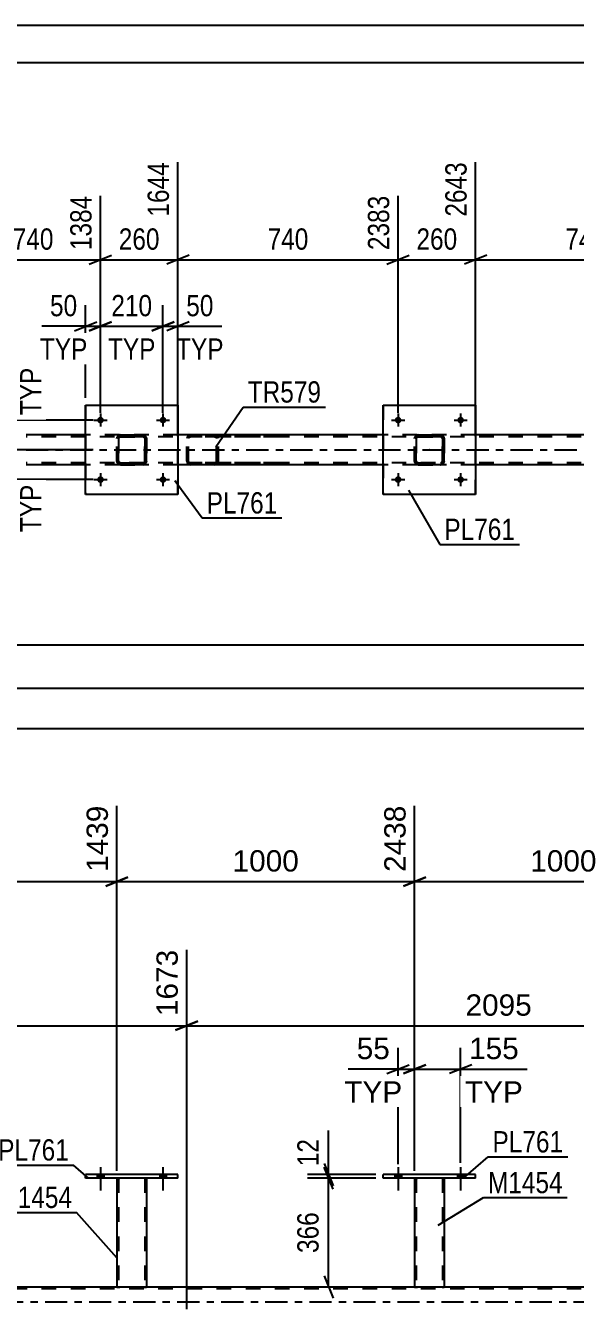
# Model space of a CAD drawing. Header units: millimetres. Extents: x -57 to 784, y -422 to 172.
# Drawn here: x 43.1 to 116.9, y -1 to 171.6 of the extents above; entities that cross this region are included whole.
import ezdxf

# ---------------------------------------------------------------- set-up
doc = ezdxf.new("R2010")
doc.units = ezdxf.units.MM
doc.linetypes.add('DXK_LINE_DOT2', pattern=[3.9198, 1.9599, -1.9599])
doc.linetypes.add('DXK_LINE_DOT3', pattern=[5.9187, 2.979, -0.9799, 0.9799, -0.9799])
doc.styles.add('Arial', font='ARIAL.TTF', dxfattribs={"height": 0.2})
doc.styles.add('Arial Narrow', font='ARIALN.TTF', dxfattribs={"height": 0.2})

# ---------------------------------------------------------------- blocks, each defined once
blk = doc.blocks.new('Unknown-122571968-1115')
at = {"color": 5, "linetype": 'Continuous'}
for p, q in [((783.89, 171.64), (-57.11, 171.64)), ((778.89, 166.64), (-52.11, 166.64))]:
    blk.add_line(p, q, dxfattribs=at)
blk = doc.blocks.new('Bolt-122571968-3384 - 3165')
at = {"linetype": 'Continuous'}
for points in [[(52.67, 16.64), (53.55, 16.64), (53.55, 17.12), (52.67, 17.12)], [(61.07, 16.64), (61.95, 16.64), (61.95, 17.12), (61.07, 17.12)]]:
    blk.add_hatch(color=1, dxfattribs=at).paths.add_polyline_path(points)
at = {"color": 1, "linetype": 'Continuous'}
for p, q in [((53.11, 18.12), (53.11, 15)), ((61.51, 18.12), (61.51, 15)), ((52.67, 17.12), (52.67, 16.64)), ((53.55, 17.12), (53.55, 16.64)), ((61.07, 17.12), (61.07, 16.64)), ((61.95, 17.12), (61.95, 16.64))]:
    blk.add_line(p, q, dxfattribs=at)
blk = doc.blocks.new('Part-122571968-3273 - 3165')
at = {"color": 2, "linetype": 'Continuous'}
for p, q in [((55.31, 16.64), (55.31, 2)), ((59.31, 16.64), (59.31, 2)), ((55.35, 2), (55.31, 2)), ((55.45, 2), (55.35, 2)), ((55.6, 2), (55.45, 2)), ((59.01, 2), (55.6, 2)), ((59.17, 2), (59.01, 2)), ((59.27, 2), (59.17, 2)), ((59.31, 2), (59.27, 2))]:
    blk.add_line(p, q, dxfattribs=at)
at = {"color": 7, "linetype": 'DXK_LINE_DOT2'}
for p, q in [((55.31, 16.64), (55.31, 16.64)), ((55.31, 16.64), (55.31, 16.64)), ((55.31, 16.64), (55.31, 16.64)), ((55.35, 16.64), (55.31, 16.64)), ((55.31, 16.64), (55.35, 16.64)), ((55.45, 16.64), (55.35, 16.64)), ((55.35, 16.64), (55.45, 16.64)), ((55.57, 16.64), (55.45, 16.64)), ((55.45, 16.64), (55.61, 16.64)), ((55.55, 16.64), (55.55, 16.64)), ((55.55, 16.64), (55.55, 2)), ((55.57, 16.64), (55.55, 16.64)), ((55.55, 16.64), (55.57, 16.64)), ((59.02, 16.64), (55.57, 16.64)), ((55.62, 16.64), (55.57, 16.64)), ((55.57, 16.64), (55.62, 16.64)), ((59.02, 16.64), (55.61, 16.64)), ((58.93, 16.64), (55.62, 16.64)), ((55.62, 16.64), (55.7, 16.64)), ((59, 16.64), (55.7, 16.64)), ((59, 16.64), (58.93, 16.64)), ((59.05, 16.64), (59, 16.64)), ((59, 16.64), (59.05, 16.64)), ((59.02, 16.64), (59.17, 16.64)), ((59.17, 16.64), (59.02, 16.64)), ((59.07, 16.64), (59.05, 16.64)), ((59.05, 16.64), (59.07, 16.64)), ((59.07, 16.64), (59.07, 16.64)), ((59.07, 16.64), (59.07, 2)), ((59.17, 16.64), (59.28, 16.64)), ((59.28, 16.64), (59.17, 16.64)), ((59.28, 16.64), (59.31, 16.64)), ((59.31, 16.64), (59.28, 16.64)), ((59.31, 16.64), (59.31, 16.64)), ((59.31, 16.64), (59.31, 16.64)), ((59.31, 16.64), (59.31, 16.64)), ((55.31, 2), (55.35, 2)), ((55.35, 2), (55.45, 2)), ((55.45, 2), (55.6, 2)), ((55.57, 2), (55.55, 2)), ((55.55, 2), (55.57, 2)), ((55.62, 2), (55.57, 2)), ((55.57, 2), (55.6, 2)), ((59.01, 2), (55.6, 2)), ((55.6, 2), (55.62, 2)), ((58.92, 2), (55.62, 2)), ((55.62, 2), (55.7, 2)), ((59, 2), (55.7, 2)), ((59, 2), (58.92, 2)), ((59.05, 2), (59, 2)), ((59, 2), (59.05, 2)), ((59.01, 2), (59.17, 2)), ((59.07, 2), (59.05, 2)), ((59.05, 2), (59.07, 2)), ((59.17, 2), (59.27, 2)), ((59.27, 2), (59.31, 2))]:
    blk.add_line(p, q, dxfattribs=at)
blk = doc.blocks.new('Part-122571968-3278 - 3165')
at = {"color": 2, "linetype": 'Continuous'}
for p, q in [((91.11, 16.64), (91.11, 17.12)), ((103.51, 17.12), (91.11, 17.12)), ((103.51, 16.64), (91.11, 16.64)), ((103.51, 16.64), (103.51, 17.12))]:
    blk.add_line(p, q, dxfattribs=at)
blk = doc.blocks.new('Part-122571968-3283 - 3165')
at = {"color": 2, "linetype": 'Continuous'}
for p, q in [((95.31, 16.64), (95.3, 2)), ((99.31, 16.64), (99.3, 2)), ((95.34, 2), (95.3, 2)), ((95.44, 2), (95.34, 2)), ((95.6, 2), (95.44, 2)), ((99.01, 2), (95.6, 2)), ((99.16, 2), (99.01, 2)), ((99.27, 2), (99.16, 2)), ((99.3, 2), (99.27, 2))]:
    blk.add_line(p, q, dxfattribs=at)
at = {"color": 7, "linetype": 'DXK_LINE_DOT2'}
for p, q in [((95.31, 16.64), (95.31, 16.64)), ((95.31, 16.64), (95.31, 16.64)), ((95.31, 16.64), (95.31, 16.64)), ((95.34, 16.64), (95.31, 16.64)), ((95.31, 16.64), (95.34, 16.64)), ((95.45, 16.64), (95.34, 16.64)), ((95.34, 16.64), (95.45, 16.64)), ((95.57, 16.64), (95.45, 16.64)), ((95.45, 16.64), (95.6, 16.64)), ((95.55, 16.64), (95.54, 2)), ((95.55, 16.64), (95.55, 16.64)), ((95.57, 16.64), (95.55, 16.64)), ((95.55, 16.64), (95.57, 16.64)), ((99.01, 16.64), (95.57, 16.64)), ((95.62, 16.64), (95.57, 16.64)), ((95.57, 16.64), (95.62, 16.64)), ((99.01, 16.64), (95.6, 16.64)), ((98.92, 16.64), (95.62, 16.64)), ((95.62, 16.64), (95.7, 16.64)), ((99, 16.64), (95.7, 16.64)), ((99, 16.64), (98.92, 16.64)), ((99.05, 16.64), (99, 16.64)), ((99, 16.64), (99.05, 16.64)), ((99.01, 16.64), (99.17, 16.64)), ((99.17, 16.64), (99.01, 16.64)), ((99.07, 16.64), (99.05, 16.64)), ((99.05, 16.64), (99.07, 16.64)), ((99.07, 16.64), (99.06, 2)), ((99.07, 16.64), (99.07, 16.64)), ((99.17, 16.64), (99.27, 16.64)), ((99.27, 16.64), (99.17, 16.64)), ((99.27, 16.64), (99.31, 16.64)), ((99.31, 16.64), (99.27, 16.64)), ((99.31, 16.64), (99.31, 16.64)), ((99.31, 16.64), (99.31, 16.64)), ((99.31, 16.64), (99.31, 16.64)), ((95.3, 2), (95.34, 2)), ((95.34, 2), (95.44, 2)), ((95.44, 2), (95.6, 2)), ((95.56, 2), (95.54, 2)), ((95.54, 2), (95.56, 2)), ((95.61, 2), (95.56, 2)), ((95.56, 2), (95.6, 2)), ((99.01, 2), (95.6, 2)), ((95.6, 2), (95.61, 2)), ((98.91, 2), (95.61, 2)), ((95.61, 2), (95.69, 2)), ((99.04, 2), (95.69, 2)), ((98.99, 2), (98.91, 2)), ((99.04, 2), (98.99, 2)), ((99.01, 2), (99.16, 2)), ((99.06, 2), (99.04, 2)), ((99.04, 2), (99.06, 2)), ((99.16, 2), (99.27, 2)), ((99.27, 2), (99.3, 2))]:
    blk.add_line(p, q, dxfattribs=at)
blk = doc.blocks.new('Part-122571968-3347 - 3165')
at = {"color": 2, "linetype": 'Continuous'}
for p, q in [((55.31, 2), (33.83, 2)), ((95.3, 2), (59.31, 2)), ((135.31, 2), (99.3, 2))]:
    blk.add_line(p, q, dxfattribs=at)
at = {"color": 7, "linetype": 'DXK_LINE_DOT2'}
for p, q in [((697.85, 1.76), (33.83, 1.76)), ((59.31, 2), (55.31, 2)), ((99.3, 2), (95.3, 2))]:
    blk.add_line(p, q, dxfattribs=at)
at = {"color": 7, "linetype": 'DXK_LINE_DOT3'}
blk.add_line((33.83, 0), (707.85, 0), dxfattribs=at)
blk = doc.blocks.new('Part-122571968-3417 - 3165')
at = {"color": 2, "linetype": 'Continuous'}
for p, q in [((51.11, 16.64), (51.11, 17.12)), ((63.51, 17.12), (51.11, 17.12)), ((63.51, 16.64), (51.11, 16.64)), ((63.51, 16.64), (63.51, 17.12))]:
    blk.add_line(p, q, dxfattribs=at)
blk = doc.blocks.new('Bolt-122571968-3522 - 3165')
at = {"linetype": 'Continuous'}
for points in [[(52.67, 16.64), (53.55, 16.64), (53.55, 17.12), (52.67, 17.12)], [(61.07, 16.64), (61.95, 16.64), (61.95, 17.12), (61.07, 17.12)]]:
    blk.add_hatch(color=1, dxfattribs=at).paths.add_polyline_path(points)
at = {"color": 1, "linetype": 'Continuous'}
for p, q in [((53.11, 18.12), (53.11, 15)), ((61.51, 18.12), (61.51, 15)), ((52.67, 17.12), (52.67, 16.64)), ((53.55, 17.12), (53.55, 16.64)), ((61.07, 17.12), (61.07, 16.64)), ((61.95, 17.12), (61.95, 16.64))]:
    blk.add_line(p, q, dxfattribs=at)
blk = doc.blocks.new('Bolt-122571968-3523 - 3165')
at = {"linetype": 'Continuous'}
for points in [[(92.67, 16.64), (93.55, 16.64), (93.55, 17.12), (92.67, 17.12)], [(101.07, 16.64), (101.95, 16.64), (101.95, 17.12), (101.07, 17.12)]]:
    blk.add_hatch(color=1, dxfattribs=at).paths.add_polyline_path(points)
at = {"color": 1, "linetype": 'Continuous'}
for p, q in [((93.11, 18.12), (93.11, 15)), ((101.51, 18.12), (101.51, 15)), ((92.67, 17.12), (92.67, 16.64)), ((93.55, 17.12), (93.55, 16.64)), ((101.07, 17.12), (101.07, 16.64)), ((101.95, 17.12), (101.95, 16.64))]:
    blk.add_line(p, q, dxfattribs=at)
blk = doc.blocks.new('Bolt-122571968-3524 - 3165')
at = {"linetype": 'Continuous'}
for points in [[(92.67, 16.64), (93.55, 16.64), (93.55, 17.12), (92.67, 17.12)], [(101.07, 16.64), (101.95, 16.64), (101.95, 17.12), (101.07, 17.12)]]:
    blk.add_hatch(color=1, dxfattribs=at).paths.add_polyline_path(points)
at = {"color": 1, "linetype": 'Continuous'}
for p, q in [((93.11, 18.12), (93.11, 15)), ((101.51, 18.12), (101.51, 15)), ((92.67, 17.12), (92.67, 16.64)), ((93.55, 17.12), (93.55, 16.64)), ((101.07, 17.12), (101.07, 16.64)), ((101.95, 17.12), (101.95, 16.64))]:
    blk.add_line(p, q, dxfattribs=at)
blk = doc.blocks.new('Bolt-122571968-5120 - 5118')
at = {"linetype": 'Continuous'}
for points in [[(52.67, 118.59), (52.68, 118.68), (52.71, 118.77), (52.76, 118.85), (52.82, 118.91), (52.89, 118.97), (52.98, 119.01), (53.07, 119.03), (53.16, 119.03), (53.25, 119.01), (53.33, 118.97), (53.41, 118.91), (53.47, 118.85), (53.52, 118.77), (53.54, 118.68), (53.55, 118.59), (53.54, 118.5), (53.52, 118.41), (53.47, 118.33), (53.41, 118.26), (53.33, 118.21), (53.25, 118.17), (53.16, 118.15), (53.07, 118.15), (52.98, 118.17), (52.89, 118.21), (52.82, 118.26), (52.76, 118.33), (52.71, 118.41), (52.68, 118.5)], [(61.07, 118.59), (61.08, 118.68), (61.11, 118.77), (61.16, 118.85), (61.22, 118.91), (61.29, 118.97), (61.38, 119.01), (61.47, 119.03), (61.56, 119.03), (61.65, 119.01), (61.73, 118.97), (61.81, 118.91), (61.87, 118.85), (61.92, 118.77), (61.94, 118.68), (61.95, 118.59), (61.94, 118.5), (61.92, 118.41), (61.87, 118.33), (61.81, 118.26), (61.73, 118.21), (61.65, 118.17), (61.56, 118.15), (61.47, 118.15), (61.38, 118.17), (61.29, 118.21), (61.22, 118.26), (61.16, 118.33), (61.11, 118.41), (61.08, 118.5)]]:
    blk.add_hatch(color=1, dxfattribs=at).paths.add_polyline_path(points)
at = {"color": 1, "linetype": 'Continuous'}
for p, q in [((53.11, 119.47), (53.11, 117.71)), ((61.51, 119.47), (61.51, 117.71)), ((52.23, 118.59), (53.99, 118.59)), ((60.63, 118.59), (62.39, 118.59))]:
    blk.add_line(p, q, dxfattribs=at)
blk = doc.blocks.new('Bolt-122571968-5129 - 5118')
at = {"linetype": 'Continuous'}
for points in [[(92.67, 110.59), (92.68, 110.68), (92.71, 110.77), (92.75, 110.85), (92.81, 110.91), (92.89, 110.97), (92.97, 111.01), (93.06, 111.03), (93.15, 111.03), (93.24, 111.01), (93.33, 110.97), (93.4, 110.91), (93.46, 110.85), (93.51, 110.77), (93.54, 110.68), (93.55, 110.59), (93.54, 110.5), (93.51, 110.41), (93.46, 110.33), (93.4, 110.26), (93.33, 110.21), (93.24, 110.17), (93.15, 110.15), (93.06, 110.15), (92.97, 110.17), (92.89, 110.21), (92.81, 110.26), (92.75, 110.33), (92.71, 110.41), (92.68, 110.5)], [(101.07, 110.59), (101.08, 110.68), (101.11, 110.77), (101.15, 110.85), (101.21, 110.91), (101.29, 110.97), (101.37, 111.01), (101.46, 111.03), (101.55, 111.03), (101.64, 111.01), (101.73, 110.97), (101.8, 110.91), (101.86, 110.85), (101.91, 110.77), (101.94, 110.68), (101.95, 110.59), (101.94, 110.5), (101.91, 110.41), (101.86, 110.33), (101.8, 110.26), (101.73, 110.21), (101.64, 110.17), (101.55, 110.15), (101.46, 110.15), (101.37, 110.17), (101.29, 110.21), (101.21, 110.26), (101.15, 110.33), (101.11, 110.41), (101.08, 110.5)]]:
    blk.add_hatch(color=1, dxfattribs=at).paths.add_polyline_path(points)
at = {"color": 1, "linetype": 'Continuous'}
for p, q in [((92.23, 110.59), (93.99, 110.59)), ((93.11, 111.47), (93.11, 109.71)), ((100.63, 110.59), (102.39, 110.59)), ((101.51, 111.47), (101.51, 109.71))]:
    blk.add_line(p, q, dxfattribs=at)
blk = doc.blocks.new('Bolt-122571968-5130 - 5118')
at = {"linetype": 'Continuous'}
for points in [[(92.67, 118.59), (92.68, 118.68), (92.71, 118.77), (92.75, 118.85), (92.81, 118.91), (92.89, 118.97), (92.97, 119.01), (93.06, 119.03), (93.15, 119.03), (93.24, 119.01), (93.33, 118.97), (93.4, 118.91), (93.46, 118.85), (93.51, 118.77), (93.54, 118.68), (93.55, 118.59), (93.54, 118.5), (93.51, 118.41), (93.46, 118.33), (93.4, 118.26), (93.33, 118.21), (93.24, 118.17), (93.15, 118.15), (93.06, 118.15), (92.97, 118.17), (92.89, 118.21), (92.81, 118.26), (92.75, 118.33), (92.71, 118.41), (92.68, 118.5)], [(101.07, 118.59), (101.08, 118.68), (101.11, 118.77), (101.15, 118.85), (101.21, 118.91), (101.29, 118.97), (101.37, 119.01), (101.46, 119.03), (101.55, 119.03), (101.64, 119.01), (101.73, 118.97), (101.8, 118.91), (101.86, 118.85), (101.91, 118.77), (101.94, 118.68), (101.95, 118.59), (101.94, 118.5), (101.91, 118.41), (101.86, 118.33), (101.8, 118.26), (101.73, 118.21), (101.64, 118.17), (101.55, 118.15), (101.46, 118.15), (101.37, 118.17), (101.29, 118.21), (101.21, 118.26), (101.15, 118.33), (101.11, 118.41), (101.08, 118.5)]]:
    blk.add_hatch(color=1, dxfattribs=at).paths.add_polyline_path(points)
at = {"color": 1, "linetype": 'Continuous'}
for p, q in [((93.11, 119.47), (93.11, 117.71)), ((101.51, 119.47), (101.51, 117.71)), ((92.23, 118.59), (93.99, 118.59)), ((100.63, 118.59), (102.39, 118.59))]:
    blk.add_line(p, q, dxfattribs=at)
blk = doc.blocks.new('Bolt-122571968-5131 - 5118')
at = {"linetype": 'Continuous'}
for points in [[(52.67, 110.59), (52.68, 110.68), (52.71, 110.77), (52.76, 110.85), (52.82, 110.91), (52.89, 110.97), (52.98, 111.01), (53.07, 111.03), (53.16, 111.03), (53.25, 111.01), (53.33, 110.97), (53.41, 110.91), (53.47, 110.85), (53.52, 110.77), (53.54, 110.68), (53.55, 110.59), (53.54, 110.5), (53.52, 110.41), (53.47, 110.33), (53.41, 110.26), (53.33, 110.21), (53.25, 110.17), (53.16, 110.15), (53.07, 110.15), (52.98, 110.17), (52.89, 110.21), (52.82, 110.26), (52.76, 110.33), (52.71, 110.41), (52.68, 110.5)], [(61.07, 110.59), (61.08, 110.68), (61.11, 110.77), (61.16, 110.85), (61.22, 110.91), (61.29, 110.97), (61.38, 111.01), (61.47, 111.03), (61.56, 111.03), (61.65, 111.01), (61.73, 110.97), (61.81, 110.91), (61.87, 110.85), (61.92, 110.77), (61.94, 110.68), (61.95, 110.59), (61.94, 110.5), (61.92, 110.41), (61.87, 110.33), (61.81, 110.26), (61.73, 110.21), (61.65, 110.17), (61.56, 110.15), (61.47, 110.15), (61.38, 110.17), (61.29, 110.21), (61.22, 110.26), (61.16, 110.33), (61.11, 110.41), (61.08, 110.5)]]:
    blk.add_hatch(color=1, dxfattribs=at).paths.add_polyline_path(points)
at = {"color": 1, "linetype": 'Continuous'}
for p, q in [((52.23, 110.59), (53.99, 110.59)), ((53.11, 111.47), (53.11, 109.71)), ((60.63, 110.59), (62.39, 110.59)), ((61.51, 111.47), (61.51, 109.71))]:
    blk.add_line(p, q, dxfattribs=at)
blk = doc.blocks.new('Part-122571968-5368 - 5118')
at = {"color": 2, "linetype": 'Continuous'}
for p, q in [((51.11, 108.59), (51.11, 120.59)), ((51.11, 120.59), (51.11, 120.59)), ((51.11, 120.59), (63.51, 120.59)), ((63.51, 120.59), (63.51, 108.59)), ((51.11, 108.59), (51.11, 108.59)), ((63.51, 108.59), (51.11, 108.59))]:
    blk.add_line(p, q, dxfattribs=at)
at = {"color": 7, "linetype": 'DXK_LINE_DOT2'}
for p, q in [((51.11, 120.59), (51.11, 108.59)), ((51.11, 120.59), (51.11, 120.59)), ((63.51, 108.59), (63.51, 120.59)), ((51.11, 108.59), (51.11, 108.59))]:
    blk.add_line(p, q, dxfattribs=at)
blk = doc.blocks.new('Part-122571968-5369 - 5118')
at = {"color": 7, "linetype": 'DXK_LINE_DOT2'}
for p, q in [((55.31, 116.11), (55.35, 116.29)), ((55.35, 116.29), (55.31, 116.11)), ((55.31, 113.07), (55.31, 116.11)), ((55.31, 116.11), (55.31, 116.11)), ((55.31, 113.07), (55.31, 116.11)), ((55.55, 116.11), (55.57, 116.2)), ((55.57, 116.2), (55.55, 116.11)), ((55.55, 113.07), (55.55, 116.11)), ((55.55, 116.11), (55.55, 116.11)), ((55.55, 116.11), (55.55, 113.07)), ((55.57, 116.2), (55.62, 116.28)), ((55.62, 116.28), (55.57, 116.2)), ((55.6, 116.55), (55.79, 116.59)), ((55.79, 116.59), (55.61, 116.55)), ((55.62, 116.28), (55.7, 116.33)), ((55.7, 116.33), (55.62, 116.28)), ((55.7, 116.33), (55.79, 116.35)), ((55.79, 116.35), (55.7, 116.33)), ((55.79, 116.59), (58.83, 116.59)), ((55.79, 116.59), (55.79, 116.59)), ((55.79, 116.59), (58.83, 116.59)), ((55.79, 116.35), (58.83, 116.35)), ((55.79, 116.35), (55.79, 116.35)), ((58.83, 116.35), (55.79, 116.35)), ((58.83, 116.59), (58.83, 116.59)), ((58.83, 116.59), (59.01, 116.55)), ((59.02, 116.55), (58.83, 116.59)), ((58.83, 116.35), (58.83, 116.35)), ((58.83, 116.35), (58.93, 116.33)), ((58.92, 116.33), (58.83, 116.35)), ((58.92, 116.33), (58.93, 116.33)), ((59, 116.28), (58.92, 116.33)), ((58.93, 116.33), (59, 116.28)), ((59, 116.28), (59.05, 116.2)), ((59.05, 116.2), (59, 116.28)), ((59.05, 116.2), (59.07, 116.11)), ((59.07, 116.11), (59.05, 116.2)), ((59.07, 113.07), (59.07, 116.11)), ((59.07, 116.11), (59.07, 116.11)), ((59.07, 116.11), (59.07, 113.07)), ((59.27, 116.29), (59.31, 116.11)), ((59.31, 116.11), (59.28, 116.29)), ((59.31, 113.07), (59.31, 116.11)), ((59.31, 116.11), (59.31, 116.11)), ((59.31, 116.11), (59.31, 113.07)), ((55.31, 113.07), (55.31, 113.07)), ((55.35, 112.88), (55.31, 113.07)), ((55.31, 113.07), (55.35, 112.88)), ((55.55, 113.07), (55.55, 113.07)), ((55.57, 112.98), (55.55, 113.07)), ((55.55, 113.07), (55.57, 112.98)), ((55.62, 112.9), (55.57, 112.98)), ((55.57, 112.98), (55.62, 112.9)), ((55.6, 112.62), (55.61, 112.62)), ((55.79, 112.59), (55.6, 112.62)), ((55.61, 112.62), (55.79, 112.59)), ((55.7, 112.85), (55.62, 112.9)), ((55.62, 112.9), (55.7, 112.85)), ((55.79, 112.83), (55.7, 112.85)), ((55.7, 112.85), (55.79, 112.83)), ((55.79, 112.83), (58.83, 112.83)), ((55.79, 112.83), (55.79, 112.83)), ((55.79, 112.83), (58.83, 112.83)), ((55.79, 112.59), (58.83, 112.59)), ((55.79, 112.59), (55.79, 112.59)), ((55.79, 112.59), (58.83, 112.59)), ((58.93, 112.85), (58.83, 112.83)), ((58.83, 112.83), (58.92, 112.85)), ((58.83, 112.83), (58.83, 112.83)), ((59.01, 112.62), (58.83, 112.59)), ((58.83, 112.59), (59.02, 112.62)), ((58.83, 112.59), (58.83, 112.59)), ((58.92, 112.85), (59, 112.9)), ((59, 112.9), (58.93, 112.85)), ((59.05, 112.98), (59, 112.9)), ((59, 112.9), (59.05, 112.98)), ((59.07, 113.07), (59.05, 112.98)), ((59.05, 112.98), (59.07, 113.07)), ((59.07, 113.07), (59.07, 113.07)), ((59.31, 113.07), (59.27, 112.88)), ((59.28, 112.88), (59.31, 113.07)), ((59.31, 113.07), (59.31, 113.07))]:
    blk.add_line(p, q, dxfattribs=at)
at = {"color": 7, "linetype": 'DXK_LINE_DOT3'}
blk.add_line((57.32, 114.59), (57.31, 114.59), dxfattribs=at)
at = {"color": 7, "linetype": 'DXK_LINE_DOT2'}
for centre, start, end in [((55.79, 116.11), 112.5, 157.5), ((55.79, 116.11), 112.5, 157.5), ((58.83, 116.11), 22.5, 67.5), ((58.83, 116.11), 22.5, 67.5), ((55.79, 113.07), 202.5, 247.5), ((55.79, 113.07), 202.5, 247.5), ((58.83, 113.07), 292.5, 337.5), ((58.83, 113.07), 292.5, 337.5)]:
    blk.add_arc(centre, 0.48, start, end, dxfattribs=at)
blk = doc.blocks.new('Part-122571968-5374 - 5118')
at = {"color": 2, "linetype": 'Continuous'}
for p, q in [((91.11, 108.59), (91.11, 120.59)), ((91.11, 120.59), (91.11, 120.59)), ((91.11, 120.59), (103.51, 120.59)), ((103.51, 120.59), (103.51, 108.59)), ((91.11, 108.59), (91.11, 108.59)), ((103.51, 108.59), (91.11, 108.59))]:
    blk.add_line(p, q, dxfattribs=at)
at = {"color": 7, "linetype": 'DXK_LINE_DOT2'}
for p, q in [((91.11, 120.59), (91.11, 108.59)), ((91.11, 120.59), (91.11, 120.59)), ((103.51, 108.59), (103.51, 120.59)), ((91.11, 108.59), (91.11, 108.59))]:
    blk.add_line(p, q, dxfattribs=at)
blk = doc.blocks.new('Part-122571968-5375 - 5118')
at = {"color": 7, "linetype": 'DXK_LINE_DOT2'}
for p, q in [((95.3, 116.11), (95.34, 116.29)), ((95.3, 116.11), (95.31, 116.11)), ((95.3, 113.07), (95.3, 116.11)), ((95.34, 116.29), (95.31, 116.11)), ((95.31, 113.07), (95.31, 116.11)), ((95.56, 116.2), (95.54, 116.11)), ((95.55, 116.11), (95.54, 116.11)), ((95.54, 116.11), (95.54, 113.07)), ((95.55, 116.11), (95.57, 116.2)), ((95.55, 113.07), (95.55, 116.11)), ((95.61, 116.28), (95.56, 116.2)), ((95.57, 116.2), (95.62, 116.28)), ((95.6, 116.55), (95.78, 116.59)), ((95.79, 116.59), (95.6, 116.55)), ((95.69, 116.33), (95.61, 116.28)), ((95.62, 116.28), (95.7, 116.33)), ((95.78, 116.35), (95.69, 116.33)), ((95.7, 116.33), (95.79, 116.35)), ((95.79, 116.59), (95.78, 116.59)), ((95.78, 116.59), (98.82, 116.59)), ((95.78, 116.35), (95.79, 116.35)), ((98.82, 116.35), (95.78, 116.35)), ((95.79, 116.59), (98.83, 116.59)), ((95.79, 116.35), (98.83, 116.35)), ((98.82, 116.59), (98.83, 116.59)), ((98.82, 116.59), (99.01, 116.55)), ((98.83, 116.35), (98.82, 116.35)), ((98.91, 116.33), (98.82, 116.35)), ((99.01, 116.55), (98.83, 116.59)), ((98.83, 116.35), (98.92, 116.33)), ((98.91, 116.33), (98.92, 116.33)), ((98.99, 116.28), (98.91, 116.33)), ((98.92, 116.33), (99, 116.28)), ((99.04, 116.2), (98.99, 116.28)), ((99, 116.28), (99.05, 116.2)), ((99.06, 116.11), (99.04, 116.2)), ((99.05, 116.2), (99.07, 116.11)), ((99.07, 116.11), (99.06, 116.11)), ((99.06, 116.11), (99.06, 113.07)), ((99.07, 113.07), (99.07, 116.11)), ((99.27, 116.29), (99.3, 116.11)), ((99.31, 116.11), (99.27, 116.29)), ((99.31, 116.11), (99.3, 116.11)), ((99.3, 116.11), (99.3, 113.07)), ((99.31, 113.07), (99.31, 116.11)), ((95.31, 113.07), (95.3, 113.07)), ((95.34, 112.88), (95.3, 113.07)), ((95.31, 113.07), (95.34, 112.88)), ((95.54, 113.07), (95.55, 113.07)), ((95.54, 113.07), (95.56, 112.98)), ((95.57, 112.98), (95.55, 113.07)), ((95.56, 112.98), (95.61, 112.9)), ((95.62, 112.9), (95.57, 112.98)), ((95.6, 112.62), (95.6, 112.62)), ((95.78, 112.59), (95.6, 112.62)), ((95.6, 112.62), (95.79, 112.59)), ((95.61, 112.9), (95.69, 112.85)), ((95.7, 112.85), (95.62, 112.9)), ((95.69, 112.85), (95.78, 112.83)), ((95.79, 112.83), (95.7, 112.85)), ((95.79, 112.83), (95.78, 112.83)), ((95.78, 112.83), (98.82, 112.83)), ((95.79, 112.59), (95.78, 112.59)), ((95.78, 112.59), (98.82, 112.59)), ((95.79, 112.83), (98.83, 112.83)), ((95.79, 112.59), (98.83, 112.59)), ((98.82, 112.83), (98.91, 112.85)), ((98.82, 112.83), (98.83, 112.83)), ((99.01, 112.62), (98.82, 112.59)), ((98.82, 112.59), (98.83, 112.59)), ((98.92, 112.85), (98.83, 112.83)), ((98.83, 112.59), (99.01, 112.62)), ((98.91, 112.85), (98.99, 112.9)), ((99, 112.9), (98.92, 112.85)), ((98.99, 112.9), (99.04, 112.98)), ((99.05, 112.98), (99, 112.9)), ((99.04, 112.98), (99.06, 113.07)), ((99.07, 113.07), (99.05, 112.98)), ((99.06, 113.07), (99.07, 113.07)), ((99.3, 113.07), (99.27, 112.88)), ((99.27, 112.88), (99.31, 113.07)), ((99.3, 113.07), (99.31, 113.07))]:
    blk.add_line(p, q, dxfattribs=at)
at = {"color": 7, "linetype": 'DXK_LINE_DOT3'}
blk.add_line((97.31, 114.59), (97.3, 114.59), dxfattribs=at)
at = {"color": 7, "linetype": 'DXK_LINE_DOT2'}
for centre, start, end in [((95.78, 116.11), 112.5, 157.5), ((95.79, 116.11), 112.5, 157.5), ((98.82, 116.11), 22.5, 67.5), ((98.83, 116.11), 22.5, 67.5), ((95.78, 113.07), 202.5, 247.5), ((95.79, 113.07), 202.5, 247.5), ((98.82, 113.07), 292.5, 337.5), ((98.83, 113.07), 292.5, 337.5)]:
    blk.add_arc(centre, 0.48, start, end, dxfattribs=at)
blk = doc.blocks.new('Part-122571968-5405 - 5118')
at = {"color": 7, "linetype": 'DXK_LINE_DOT2'}
for p, q in [((64.74, 116.29), (64.7, 116.11)), ((64.7, 113.07), (64.7, 116.11)), ((64.95, 116.11), (64.97, 116.2)), ((64.95, 113.07), (64.95, 116.11)), ((64.97, 116.2), (65.03, 116.28)), ((65.21, 116.59), (65.01, 116.55)), ((65.03, 116.28), (65.11, 116.33)), ((65.11, 116.33), (65.21, 116.35)), ((76.98, 116.59), (65.21, 116.59)), ((76.98, 116.35), (65.21, 116.35)), ((68.64, 116.55), (68.44, 116.59)), ((68.44, 116.35), (68.54, 116.33)), ((68.54, 116.33), (68.62, 116.28)), ((68.62, 116.28), (68.68, 116.2)), ((68.68, 116.2), (68.7, 116.11)), ((68.7, 113.07), (68.7, 116.11)), ((68.95, 116.11), (68.92, 116.29)), ((68.95, 113.07), (68.95, 116.11)), ((64.7, 113.07), (64.74, 112.88)), ((64.97, 112.98), (64.95, 113.07)), ((65.03, 112.9), (64.97, 112.98)), ((65.01, 112.62), (65.21, 112.59)), ((65.11, 112.85), (65.03, 112.9)), ((65.21, 112.83), (65.11, 112.85)), ((76.98, 112.83), (65.21, 112.83)), ((76.98, 112.59), (65.21, 112.59)), ((68.54, 112.85), (68.44, 112.83)), ((68.44, 112.59), (68.64, 112.62)), ((68.62, 112.9), (68.54, 112.85)), ((68.68, 112.98), (68.62, 112.9)), ((68.7, 113.07), (68.68, 112.98)), ((68.92, 112.88), (68.95, 113.07))]:
    blk.add_line(p, q, dxfattribs=at)
for centre, start, end in [((65.19, 116.09), 110.7583, 155.68), ((68.46, 116.09), 24.32, 69.2417), ((65.19, 113.09), 204.32, 249.2417), ((68.46, 113.09), 290.7583, 335.68)]:
    blk.add_arc(centre, 0.496, start, end, dxfattribs=at)
blk = doc.blocks.new('Part-122571968-5417 - 5118')
at = {"color": 2, "linetype": 'Continuous'}
for p, q in [((51.11, 116.59), (43.11, 116.59)), ((91.11, 116.59), (63.51, 116.59)), ((131.11, 116.59), (103.51, 116.59)), ((51.11, 112.59), (43.11, 112.59)), ((91.11, 112.59), (63.51, 112.59)), ((131.11, 112.59), (103.51, 112.59))]:
    blk.add_line(p, q, dxfattribs=at)
at = {"color": 7, "linetype": 'DXK_LINE_DOT2'}
for p, q in [((697.85, 116.35), (43.11, 116.35)), ((63.51, 116.59), (51.11, 116.59)), ((103.51, 116.59), (91.11, 116.59)), ((697.85, 112.83), (43.11, 112.83)), ((63.51, 112.59), (51.11, 112.59)), ((103.51, 112.59), (91.11, 112.59))]:
    blk.add_line(p, q, dxfattribs=at)
at = {"color": 7, "linetype": 'DXK_LINE_DOT3'}
blk.add_line((43.11, 114.59), (697.85, 114.59), dxfattribs=at)
blk = doc.blocks.new('StraightDimension-122571968-4155 - 3165')
at = {"color": 7, "linetype": 'Continuous'}
for p, q in [((95.31, 17.64), (95.31, 34.15)), ((101.51, 18.68), (101.51, 34.15)), ((93.81, 30.7), (96.81, 31.9)), ((95.31, 31.3), (101.51, 31.3)), ((103.01, 31.9), (100.01, 30.7))]:
    blk.add_line(p, q, dxfattribs=at)
at = {"color": 0}
blk.add_wipeout([(109.91, 32.05), (109.91, 36.25), (102.04, 36.25), (102.04, 32.05)], dxfattribs=at)
at = {"color": 0, "linetype": 'Continuous'}
blk.add_wipeout([(110.46, 26.2), (110.46, 30.4), (101.48, 30.4), (101.48, 26.2)], dxfattribs=at)
at = {"color": 7, "linetype": 'Continuous'}
blk.add_line((101.51, 31.3), (110.43, 31.3), dxfattribs=at)
blk.add_line((101.51, 31.3), (110.43, 31.3), dxfattribs=at)
at = {"color": 3, "style": 'Arial'}
blk.add_text('155', height=2.865, dxfattribs=at).set_placement((102.64, 32.65))
at = {"color": 3, "linetype": 'Continuous', "style": 'Arial'}
blk.add_text('TYP', height=2.865, dxfattribs=at).set_placement((102.08, 26.8))
blk = doc.blocks.new('StraightDimension-122571968-4160 - 3165')
at = {"color": 7, "linetype": 'Continuous'}
for p, q in [((64.7, -1), (64.7, 47.34)), ((0, 3), (0, 40.67)), ((1.5, 37.74), (-1.5, 36.54)), ((0, 37.14), (64.7, 37.14)), ((63.2, 36.54), (66.2, 37.74))]:
    blk.add_line(p, q, dxfattribs=at)
at = {"color": 0, "linetype": 'Continuous'}
for points in [[(64.1, 47.94), (59.9, 47.94), (59.9, 37.84), (64.1, 37.84)], [(-0.6, 41.27), (-4.8, 41.27), (-4.8, 37.84), (-0.6, 37.84)]]:
    blk.add_wipeout(points, dxfattribs=at)
at = {"color": 0}
blk.add_wipeout([(37.4, 37.89), (37.4, 42.09), (27.3, 42.09), (27.3, 37.89)], dxfattribs=at)
at = {"color": 3, "linetype": 'Continuous', "style": 'Arial'}
for s, height, p in [('1673', 2.865, (63.5, 38.44)), ('0', 2.87, (-1.2, 38.44))]:
    blk.add_text(s, height=height, rotation=90.0002, dxfattribs=at).set_placement(p)
at = {"color": 3, "style": 'Arial'}
blk.add_text('1673', height=2.865, dxfattribs=at).set_placement((27.9, 38.49))
blk = doc.blocks.new('StraightDimension-122571968-4142 - 3165')
at = {"color": 7, "linetype": 'Continuous'}
for p, q in [((84.37, 15.14), (83.17, 18.14)), ((90.11, 16.64), (80.92, 16.64)), ((83.77, 2), (83.77, 16.64)), ((83.17, 3.5), (84.37, 0.5)), ((94.3, 2), (80.92, 2))]:
    blk.add_line(p, q, dxfattribs=at)
at = {"color": 0}
blk.add_wipeout([(83.02, 12.66), (78.82, 12.66), (78.82, 5.98), (83.02, 5.98)], dxfattribs=at)
at = {"color": 3, "style": 'Arial Narrow'}
blk.add_text('366', height=2.863, rotation=90.0002, dxfattribs=at).set_placement((82.42, 6.58))
blk = doc.blocks.new('StraightDimension-122571968-4136 - 3165')
at = {"color": 7, "linetype": 'Continuous'}
for p, q in [((83.17, 18.62), (84.37, 15.62)), ((84.37, 15.14), (83.17, 18.14)), ((90.11, 17.12), (80.92, 17.12)), ((90.11, 16.64), (80.92, 16.64)), ((83.77, 16.64), (83.77, 17.12))]:
    blk.add_line(p, q, dxfattribs=at)
at = {"color": 0}
blk.add_wipeout([(83.02, 22.5), (78.82, 22.5), (78.82, 17.65), (83.02, 17.65)], dxfattribs=at)
at = {"color": 7, "linetype": 'Continuous'}
blk.add_line((83.77, 17.12), (83.77, 23.03), dxfattribs=at)
blk.add_line((83.77, 17.12), (83.77, 23.03), dxfattribs=at)
at = {"color": 3, "style": 'Arial Narrow'}
blk.add_text('12', height=2.863, rotation=90.0002, dxfattribs=at).set_placement((82.42, 18.25))
blk = doc.blocks.new('StraightDimension-122571968-4151 - 3165')
at = {"color": 7, "linetype": 'Continuous'}
for p, q in [((93.11, 18.53), (93.11, 34.15)), ((95.31, 17.64), (95.31, 34.15)), ((91.61, 30.7), (94.61, 31.9)), ((93.11, 31.3), (95.31, 31.3)), ((96.81, 31.9), (93.81, 30.7))]:
    blk.add_line(p, q, dxfattribs=at)
at = {"color": 0}
blk.add_wipeout([(92.59, 32.05), (92.59, 36.25), (86.94, 36.25), (86.94, 32.05)], dxfattribs=at)
at = {"color": 0, "linetype": 'Continuous'}
blk.add_wipeout([(94.25, 26.2), (94.25, 30.4), (85.27, 30.4), (85.27, 26.2)], dxfattribs=at)
at = {"color": 7, "linetype": 'Continuous'}
blk.add_line((93.11, 31.3), (86.41, 31.3), dxfattribs=at)
blk.add_line((93.11, 31.3), (86.41, 31.3), dxfattribs=at)
at = {"color": 3, "style": 'Arial'}
blk.add_text('55', height=2.865, dxfattribs=at).set_placement((87.54, 32.65))
at = {"color": 3, "linetype": 'Continuous', "style": 'Arial'}
blk.add_text('TYP', height=2.865, dxfattribs=at).set_placement((85.87, 26.8))
blk = doc.blocks.new('StraightDimension-122571968-4392 - 3165')
at = {"color": 7, "linetype": 'Continuous'}
for p, q in [((64.7, -1), (64.7, 47.34)), ((66.2, 37.74), (63.2, 36.54)), ((64.7, 37.14), (148.51, 37.14))]:
    blk.add_line(p, q, dxfattribs=at)
at = {"color": 0}
blk.add_wipeout([(111.65, 37.89), (111.65, 42.09), (101.56, 42.09), (101.56, 37.89)], dxfattribs=at)
at = {"color": 3, "style": 'Arial'}
blk.add_text('2095', height=2.865, dxfattribs=at).set_placement((102.16, 38.49))
blk = doc.blocks.new('StraightDimension-122571968-4410 - 3165')
at = {"color": 7, "linetype": 'Continuous'}
for p, q in [((55.31, 17.63), (55.31, 66.72)), ((17.53, 17.64), (17.53, 64.5)), ((19.03, 57.13), (16.03, 55.93)), ((53.81, 55.93), (56.81, 57.13)), ((17.53, 56.53), (55.31, 56.53))]:
    blk.add_line(p, q, dxfattribs=at)
at = {"color": 0, "linetype": 'Continuous'}
blk.add_wipeout([(54.71, 67.32), (50.51, 67.32), (50.51, 57.23), (54.71, 57.23)], dxfattribs=at)
at = {"color": 0}
blk.add_wipeout([(41.47, 57.28), (41.47, 61.48), (31.38, 61.48), (31.38, 57.28)], dxfattribs=at)
at = {"color": 3, "linetype": 'Continuous', "style": 'Arial'}
blk.add_text('1439', height=2.865, rotation=90.0002, dxfattribs=at).set_placement((54.11, 57.83))
at = {"color": 3, "style": 'Arial'}
blk.add_text('1000', height=2.865, dxfattribs=at).set_placement((31.98, 57.88))
blk = doc.blocks.new('StraightDimension-122571968-4418 - 3165')
at = {"color": 7, "linetype": 'Continuous'}
for p, q in [((55.31, 17.63), (55.31, 66.72)), ((95.31, 17.64), (95.31, 66.72)), ((56.81, 57.13), (53.81, 55.93)), ((93.81, 55.93), (96.81, 57.13)), ((55.31, 56.53), (95.31, 56.53))]:
    blk.add_line(p, q, dxfattribs=at)
at = {"color": 0, "linetype": 'Continuous'}
blk.add_wipeout([(94.71, 67.32), (90.51, 67.32), (90.51, 57.23), (94.71, 57.23)], dxfattribs=at)
at = {"color": 0}
blk.add_wipeout([(80.36, 57.28), (80.36, 61.48), (70.26, 61.48), (70.26, 57.28)], dxfattribs=at)
at = {"color": 3, "linetype": 'Continuous', "style": 'Arial'}
blk.add_text('2438', height=2.865, rotation=90.0002, dxfattribs=at).set_placement((94.11, 57.83))
at = {"color": 3, "style": 'Arial'}
blk.add_text('1000', height=2.865, dxfattribs=at).set_placement((70.86, 57.88))
blk = doc.blocks.new('StraightDimension-122571968-4426 - 3165')
at = {"color": 7, "linetype": 'Continuous'}
for p, q in [((95.31, 17.64), (95.31, 66.72)), ((135.31, 17.64), (135.31, 66.72)), ((96.81, 57.13), (93.81, 55.93)), ((133.81, 55.93), (136.81, 57.13)), ((95.31, 56.53), (135.31, 56.53))]:
    blk.add_line(p, q, dxfattribs=at)
at = {"color": 0, "linetype": 'Continuous'}
blk.add_wipeout([(134.71, 67.32), (130.51, 67.32), (130.51, 57.23), (134.71, 57.23)], dxfattribs=at)
at = {"color": 0}
blk.add_wipeout([(120.36, 57.28), (120.36, 61.48), (110.26, 61.48), (110.26, 57.28)], dxfattribs=at)
at = {"color": 3, "linetype": 'Continuous', "style": 'Arial'}
blk.add_text('3438', height=2.865, rotation=90.0002, dxfattribs=at).set_placement((134.11, 57.83))
at = {"color": 3, "style": 'Arial'}
blk.add_text('1000', height=2.865, dxfattribs=at).set_placement((110.86, 57.88))
blk = doc.blocks.new('StraightDimension-122571968-6213 - 5118')
at = {"color": 7, "linetype": 'Continuous'}
blk.add_line((9.28, 88.36), (577.75, 88.36), dxfattribs=at)
blk = doc.blocks.new('StraightDimension-122571968-13988 - 5118')
at = {"color": 7, "linetype": 'Continuous'}
for p, q in [((53.11, 119.59), (53.11, 134.06)), ((61.51, 119.59), (61.51, 134.06)), ((51.61, 130.61), (54.61, 131.81)), ((53.11, 131.21), (61.51, 131.21)), ((63.01, 131.81), (60.01, 130.61))]:
    blk.add_line(p, q, dxfattribs=at)
at = {"color": 0}
blk.add_wipeout([(60.66, 131.96), (60.66, 136.16), (53.97, 136.16), (53.97, 131.96)], dxfattribs=at)
at = {"color": 0, "linetype": 'Continuous'}
blk.add_wipeout([(61.11, 126.11), (61.11, 130.31), (53.52, 130.31), (53.52, 126.11)], dxfattribs=at)
at = {"color": 3, "style": 'Arial Narrow'}
blk.add_text('210', height=2.863, dxfattribs=at).set_placement((54.57, 132.56))
at = {"color": 3, "linetype": 'Continuous', "style": 'Arial Narrow'}
blk.add_text('TYP', height=2.863, dxfattribs=at).set_placement((54.12, 126.71))
blk = doc.blocks.new('StraightDimension-122571968-17260 - 5118')
at = {"color": 7, "linetype": 'Continuous'}
blk.add_line((9.28, 82.54), (697.85, 82.54), dxfattribs=at)
blk = doc.blocks.new('StraightDimension-122571968-13987 - 5118')
at = {"color": 7, "linetype": 'Continuous'}
for p, q in [((61.51, 119.59), (61.51, 134.06)), ((63.51, 121.59), (63.51, 134.06)), ((60.01, 130.61), (63.01, 131.81)), ((61.51, 131.21), (63.51, 131.21)), ((65.01, 131.81), (62.01, 130.61))]:
    blk.add_line(p, q, dxfattribs=at)
at = {"color": 0}
blk.add_wipeout([(68.89, 131.96), (68.89, 136.16), (64.04, 136.16), (64.04, 131.96)], dxfattribs=at)
at = {"color": 0, "linetype": 'Continuous'}
blk.add_wipeout([(70.26, 126.11), (70.26, 130.31), (62.67, 130.31), (62.67, 126.11)], dxfattribs=at)
at = {"color": 7, "linetype": 'Continuous'}
blk.add_line((63.51, 131.21), (69.42, 131.21), dxfattribs=at)
blk.add_line((63.51, 131.21), (69.42, 131.21), dxfattribs=at)
at = {"color": 3, "style": 'Arial Narrow'}
blk.add_text('50', height=2.863, dxfattribs=at).set_placement((64.64, 132.56))
at = {"color": 3, "linetype": 'Continuous', "style": 'Arial Narrow'}
blk.add_text('TYP', height=2.863, dxfattribs=at).set_placement((63.27, 126.71))
blk = doc.blocks.new('StraightDimension-122571968-6152 - 5118')
at = {"color": 7, "linetype": 'Continuous'}
for p, q in [((40.08, 120.09), (41.28, 117.09)), ((52.11, 118.59), (37.83, 118.59)), ((40.68, 114.59), (40.68, 118.59)), ((41.28, 113.09), (40.08, 116.09)), ((52.11, 114.59), (37.83, 114.59))]:
    blk.add_line(p, q, dxfattribs=at)
at = {"color": 0, "linetype": 'Continuous'}
blk.add_wipeout([(45.78, 126.25), (41.58, 126.25), (41.58, 118.66), (45.78, 118.66)], dxfattribs=at)
at = {"color": 0}
blk.add_wipeout([(39.93, 125.8), (35.73, 125.8), (35.73, 119.11), (39.93, 119.11)], dxfattribs=at)
at = {"color": 7, "linetype": 'Continuous'}
blk.add_line((40.68, 118.59), (40.68, 126.32), dxfattribs=at)
blk.add_line((40.68, 118.59), (40.68, 126.32), dxfattribs=at)
at = {"color": 3, "style": 'Arial Narrow'}
blk.add_text('100', height=2.863, rotation=90.0002, dxfattribs=at).set_placement((39.33, 119.71))
at = {"color": 3, "linetype": 'Continuous', "style": 'Arial Narrow'}
blk.add_text('TYP', height=2.863, rotation=90.0002, dxfattribs=at).set_placement((45.18, 119.26))
blk = doc.blocks.new('StraightDimension-122571968-13989 - 5118')
at = {"color": 7, "linetype": 'Continuous'}
for p, q in [((51.11, 121.59), (51.11, 134.06)), ((53.11, 119.59), (53.11, 134.06)), ((49.61, 130.61), (52.61, 131.81)), ((51.11, 131.21), (53.11, 131.21)), ((54.61, 131.81), (51.61, 130.61))]:
    blk.add_line(p, q, dxfattribs=at)
at = {"color": 0}
blk.add_wipeout([(50.59, 131.96), (50.59, 136.16), (45.73, 136.16), (45.73, 131.96)], dxfattribs=at)
at = {"color": 0, "linetype": 'Continuous'}
blk.add_wipeout([(51.95, 126.11), (51.95, 130.31), (44.37, 130.31), (44.37, 126.11)], dxfattribs=at)
at = {"color": 7, "linetype": 'Continuous'}
blk.add_line((51.11, 131.21), (45.21, 131.21), dxfattribs=at)
blk.add_line((51.11, 131.21), (45.21, 131.21), dxfattribs=at)
at = {"color": 3, "style": 'Arial Narrow'}
blk.add_text('50', height=2.863, dxfattribs=at).set_placement((46.33, 132.56))
at = {"color": 3, "linetype": 'Continuous', "style": 'Arial Narrow'}
blk.add_text('TYP', height=2.863, dxfattribs=at).set_placement((44.97, 126.71))
blk = doc.blocks.new('StraightDimension-122571968-16366 - 5118')
at = {"color": 7, "linetype": 'Continuous'}
for p, q in [((103.51, 117.59), (103.51, 153.27)), ((133.11, 119.59), (133.11, 148.77)), ((105.01, 140.76), (102.01, 139.56)), ((103.51, 140.16), (133.11, 140.16)), ((131.61, 139.56), (134.61, 140.76))]:
    blk.add_line(p, q, dxfattribs=at)
at = {"color": 0, "linetype": 'Continuous'}
blk.add_wipeout([(132.51, 149.37), (128.31, 149.37), (128.31, 140.86), (132.51, 140.86)], dxfattribs=at)
at = {"color": 0}
blk.add_wipeout([(121.65, 140.91), (121.65, 145.11), (114.97, 145.11), (114.97, 140.91)], dxfattribs=at)
at = {"color": 3, "linetype": 'Continuous', "style": 'Arial Narrow'}
blk.add_text('3383', height=2.863, rotation=90.0002, dxfattribs=at).set_placement((131.91, 141.46))
at = {"color": 3, "style": 'Arial Narrow'}
blk.add_text('740', height=2.863, dxfattribs=at).set_placement((115.57, 141.51))
blk = doc.blocks.new('StraightDimension-122571968-6134 - 5118')
at = {"color": 7, "linetype": 'Continuous'}
for p, q in [((40.08, 116.09), (41.28, 113.09)), ((52.11, 114.59), (37.83, 114.59)), ((40.68, 110.59), (40.68, 114.59)), ((52.11, 110.59), (37.83, 110.59)), ((41.28, 109.09), (40.08, 112.09))]:
    blk.add_line(p, q, dxfattribs=at)
at = {"color": 0, "linetype": 'Continuous'}
blk.add_wipeout([(45.78, 110.52), (41.58, 110.52), (41.58, 102.93), (45.78, 102.93)], dxfattribs=at)
at = {"color": 0}
blk.add_wipeout([(39.93, 110.06), (35.73, 110.06), (35.73, 103.38), (39.93, 103.38)], dxfattribs=at)
at = {"color": 7, "linetype": 'Continuous'}
blk.add_line((40.68, 110.59), (40.68, 102.85), dxfattribs=at)
blk.add_line((40.68, 110.59), (40.68, 102.85), dxfattribs=at)
at = {"color": 3, "style": 'Arial Narrow'}
blk.add_text('100', height=2.863, rotation=90.0002, dxfattribs=at).set_placement((39.33, 103.98))
at = {"color": 3, "linetype": 'Continuous', "style": 'Arial Narrow'}
blk.add_text('TYP', height=2.863, rotation=90.0002, dxfattribs=at).set_placement((45.18, 103.53))
blk = doc.blocks.new('StraightDimension-122571968-16367 - 5118')
at = {"color": 7, "linetype": 'Continuous'}
for p, q in [((103.51, 117.59), (103.51, 153.27)), ((93.11, 119.59), (93.11, 148.77)), ((91.61, 139.56), (94.61, 140.76)), ((93.11, 140.16), (103.51, 140.16)), ((105.01, 140.76), (102.01, 139.56))]:
    blk.add_line(p, q, dxfattribs=at)
at = {"color": 0}
blk.add_wipeout([(101.65, 140.91), (101.65, 145.11), (94.97, 145.11), (94.97, 140.91)], dxfattribs=at)
at = {"color": 3, "style": 'Arial Narrow'}
blk.add_text('260', height=2.863, dxfattribs=at).set_placement((95.57, 141.51))
at = {"color": 0, "linetype": 'Continuous'}
blk.add_wipeout([(102.91, 153.87), (98.71, 153.87), (98.71, 145.36), (102.91, 145.36)], dxfattribs=at)
at = {"color": 3, "linetype": 'Continuous', "style": 'Arial Narrow'}
blk.add_text('2643', height=2.863, rotation=90.0002, dxfattribs=at).set_placement((102.31, 145.96))
blk = doc.blocks.new('StraightDimension-122571968-16368 - 5118')
at = {"color": 7, "linetype": 'Continuous'}
for p, q in [((63.51, 117.59), (63.51, 153.27)), ((93.11, 119.59), (93.11, 148.77)), ((65.01, 140.76), (62.01, 139.56)), ((63.51, 140.16), (93.11, 140.16)), ((91.61, 139.56), (94.61, 140.76))]:
    blk.add_line(p, q, dxfattribs=at)
at = {"color": 0, "linetype": 'Continuous'}
blk.add_wipeout([(92.51, 149.37), (88.31, 149.37), (88.31, 140.86), (92.51, 140.86)], dxfattribs=at)
at = {"color": 0}
blk.add_wipeout([(81.65, 140.91), (81.65, 145.11), (74.97, 145.11), (74.97, 140.91)], dxfattribs=at)
at = {"color": 3, "linetype": 'Continuous', "style": 'Arial Narrow'}
blk.add_text('2383', height=2.863, rotation=90.0002, dxfattribs=at).set_placement((91.91, 141.46))
at = {"color": 3, "style": 'Arial Narrow'}
blk.add_text('740', height=2.863, dxfattribs=at).set_placement((75.57, 141.51))
blk = doc.blocks.new('StraightDimension-122571968-16369 - 5118')
at = {"color": 7, "linetype": 'Continuous'}
for p, q in [((63.51, 117.59), (63.51, 153.27)), ((53.11, 119.59), (53.11, 148.77)), ((51.61, 139.56), (54.61, 140.76)), ((53.11, 140.16), (63.51, 140.16)), ((65.01, 140.76), (62.01, 139.56))]:
    blk.add_line(p, q, dxfattribs=at)
at = {"color": 0}
blk.add_wipeout([(61.66, 140.91), (61.66, 145.11), (54.97, 145.11), (54.97, 140.91)], dxfattribs=at)
at = {"color": 3, "style": 'Arial Narrow'}
blk.add_text('260', height=2.863, dxfattribs=at).set_placement((55.57, 141.51))
at = {"color": 0, "linetype": 'Continuous'}
blk.add_wipeout([(62.91, 153.87), (58.71, 153.87), (58.71, 145.36), (62.91, 145.36)], dxfattribs=at)
at = {"color": 3, "linetype": 'Continuous', "style": 'Arial Narrow'}
blk.add_text('1644', height=2.863, rotation=90.0002, dxfattribs=at).set_placement((62.31, 145.96))
blk = doc.blocks.new('StraightDimension-122571968-16370 - 5118')
at = {"color": 7, "linetype": 'Continuous'}
for p, q in [((35.01, 117.59), (35.01, 151.44)), ((53.11, 119.59), (53.11, 148.77)), ((36.51, 140.76), (33.51, 139.56)), ((35.01, 140.16), (53.11, 140.16)), ((51.61, 139.56), (54.61, 140.76))]:
    blk.add_line(p, q, dxfattribs=at)
at = {"color": 0, "linetype": 'Continuous'}
blk.add_wipeout([(52.51, 149.37), (48.31, 149.37), (48.31, 140.86), (52.51, 140.86)], dxfattribs=at)
at = {"color": 0}
blk.add_wipeout([(47.41, 140.91), (47.41, 145.11), (40.72, 145.11), (40.72, 140.91)], dxfattribs=at)
at = {"color": 3, "linetype": 'Continuous', "style": 'Arial Narrow'}
blk.add_text('1384', height=2.863, rotation=90.0002, dxfattribs=at).set_placement((51.91, 141.46))
at = {"color": 3, "style": 'Arial Narrow'}
blk.add_text('740', height=2.863, dxfattribs=at).set_placement((41.32, 141.51))
blk = doc.blocks.new('StraightDimension-122571968-17198 - 5118')
at = {"color": 7, "linetype": 'Continuous'}
blk.add_line((8.64, 77.12), (698.49, 77.12), dxfattribs=at)
blk = doc.blocks.new('Mark-122571968-3269 - 3165')
at = {"color": 0}
blk.add_wipeout([(49.31, 12.63), (49.31, 15.63), (39.26, 15.63), (39.26, 12.63)], dxfattribs=at)
blk.add_wipeout([(49.31, 12.63), (49.31, 15.63), (39.26, 15.63), (39.26, 12.63)], dxfattribs=at)
at = {"color": 30, "linetype": 'Continuous'}
for p in [(38.66, 12.03), (55.33, 5.91)]:
    blk.add_line(p, (49.91, 12.03), dxfattribs=at)
at = {"color": 3, "style": 'Arial Narrow'}
blk.add_text('M1454', height=2.863, dxfattribs=at).set_placement((39.26, 12.63))
blk = doc.blocks.new('Mark-122571968-3274 - 3165')
at = {"color": 0}
blk.add_wipeout([(115.3, 20.1), (115.3, 23.1), (105.79, 23.1), (105.79, 20.1)], dxfattribs=at)
blk.add_wipeout([(115.3, 20.1), (115.3, 23.1), (105.79, 23.1), (105.79, 20.1)], dxfattribs=at)
at = {"color": 30, "linetype": 'Continuous'}
for p, q in [((101.87, 16.64), (105.19, 19.5)), ((105.19, 19.5), (115.9, 19.5))]:
    blk.add_line(p, q, dxfattribs=at)
at = {"color": 3, "style": 'Arial Narrow'}
blk.add_text('PL761', height=2.863, dxfattribs=at).set_placement((105.79, 20.1))
blk = doc.blocks.new('Mark-122571968-3279 - 3165')
at = {"color": 0}
blk.add_wipeout([(115.24, 14.62), (115.24, 17.62), (105.18, 17.62), (105.18, 14.62)], dxfattribs=at)
blk.add_wipeout([(115.24, 14.62), (115.24, 17.62), (105.18, 17.62), (105.18, 14.62)], dxfattribs=at)
at = {"color": 30, "linetype": 'Continuous'}
for p, q in [((98.51, 10.33), (104.58, 14.02)), ((104.58, 14.02), (115.84, 14.02))]:
    blk.add_line(p, q, dxfattribs=at)
at = {"color": 3, "style": 'Arial Narrow'}
blk.add_text('M1454', height=2.863, dxfattribs=at).set_placement((105.18, 14.62))
blk = doc.blocks.new('Mark-122571968-3413 - 3165')
at = {"color": 0}
blk.add_wipeout([(48.88, 19.01), (48.88, 22.01), (39.37, 22.01), (39.37, 19.01)], dxfattribs=at)
blk.add_wipeout([(48.88, 19.01), (48.88, 22.01), (39.37, 22.01), (39.37, 19.01)], dxfattribs=at)
at = {"color": 30, "linetype": 'Continuous'}
for p in [(38.77, 18.41), (51.52, 16.64)]:
    blk.add_line(p, (49.48, 18.41), dxfattribs=at)
at = {"color": 3, "style": 'Arial Narrow'}
blk.add_text('PL761', height=2.863, dxfattribs=at).set_placement((39.37, 19.01))
blk = doc.blocks.new('Mark-122571968-5364 - 5118')
at = {"color": 0}
blk.add_wipeout([(76.88, 106.03), (76.88, 109.03), (67.38, 109.03), (67.38, 106.03)], dxfattribs=at)
blk.add_wipeout([(76.88, 106.03), (76.88, 109.03), (67.38, 109.03), (67.38, 106.03)], dxfattribs=at)
at = {"color": 30, "linetype": 'Continuous'}
for p, q in [((63.12, 110.45), (66.78, 105.43)), ((66.78, 105.43), (77.48, 105.43))]:
    blk.add_line(p, q, dxfattribs=at)
at = {"color": 3, "style": 'Arial Narrow'}
blk.add_text('PL761', height=2.863, dxfattribs=at).set_placement((67.38, 106.03))
blk = doc.blocks.new('Mark-122571968-5370 - 5118')
at = {"color": 0}
blk.add_wipeout([(108.83, 102.47), (108.83, 105.47), (99.32, 105.47), (99.32, 102.47)], dxfattribs=at)
blk.add_wipeout([(108.83, 102.47), (108.83, 105.47), (99.32, 105.47), (99.32, 102.47)], dxfattribs=at)
at = {"color": 30, "linetype": 'Continuous'}
for p, q in [((94.5, 109.19), (98.72, 101.87)), ((98.72, 101.87), (109.43, 101.87))]:
    blk.add_line(p, q, dxfattribs=at)
at = {"color": 3, "style": 'Arial Narrow'}
blk.add_text('PL761', height=2.863, dxfattribs=at).set_placement((99.32, 102.47))
blk = doc.blocks.new('Mark-122571968-5413 - 5118')
at = {"color": 0}
blk.add_wipeout([(82.76, 120.95), (82.76, 123.95), (72.9, 123.95), (72.9, 120.95)], dxfattribs=at)
blk.add_wipeout([(82.76, 120.95), (82.76, 123.95), (72.9, 123.95), (72.9, 120.95)], dxfattribs=at)
at = {"color": 30, "linetype": 'Continuous'}
for p, q in [((68.6, 114.99), (72.3, 120.35)), ((72.3, 120.35), (83.36, 120.35))]:
    blk.add_line(p, q, dxfattribs=at)
at = {"color": 3, "style": 'Arial Narrow'}
blk.add_text('TR579', height=2.863, dxfattribs=at).set_placement((72.9, 120.95))

msp = doc.modelspace()

# ---------------------------------------------------------------- block references
for name in ['Unknown-122571968-1115', 'Part-122571968-5368 - 5118', 'Bolt-122571968-5120 - 5118', 'Part-122571968-5374 - 5118', 'Bolt-122571968-5130 - 5118', 'Part-122571968-5417 - 5118', 'Part-122571968-5369 - 5118', 'Part-122571968-5405 - 5118', 'Part-122571968-5375 - 5118', 'Bolt-122571968-5131 - 5118', 'Bolt-122571968-5129 - 5118', 'Bolt-122571968-3384 - 3165', 'Bolt-122571968-3522 - 3165', 'Bolt-122571968-3523 - 3165', 'Bolt-122571968-3524 - 3165', 'Part-122571968-3417 - 3165', 'Part-122571968-3273 - 3165', 'Part-122571968-3278 - 3165', 'Part-122571968-3283 - 3165', 'Part-122571968-3347 - 3165']:
    msp.add_blockref(name, (0, 0))

# ---------------------------------------------------------------- next in the draw order: block references
for name in ['StraightDimension-122571968-16366 - 5118', 'StraightDimension-122571968-13988 - 5118', 'StraightDimension-122571968-6213 - 5118', 'StraightDimension-122571968-4160 - 3165', 'StraightDimension-122571968-4155 - 3165']:
    msp.add_blockref(name, (0, 0))

# ---------------------------------------------------------------- next in the draw order: block references
for name in ['StraightDimension-122571968-16367 - 5118', 'StraightDimension-122571968-13987 - 5118', 'StraightDimension-122571968-6152 - 5118', 'StraightDimension-122571968-17260 - 5118', 'StraightDimension-122571968-4410 - 3165', 'StraightDimension-122571968-4142 - 3165', 'Mark-122571968-3269 - 3165']:
    msp.add_blockref(name, (0, 0))

# ---------------------------------------------------------------- next in the draw order: block references
for name in ['StraightDimension-122571968-16368 - 5118', 'StraightDimension-122571968-13989 - 5118', 'StraightDimension-122571968-6134 - 5118', 'StraightDimension-122571968-4136 - 3165', 'Mark-122571968-3413 - 3165']:
    msp.add_blockref(name, (0, 0))

# ---------------------------------------------------------------- next in the draw order: block references
for name in ['StraightDimension-122571968-16369 - 5118', 'Mark-122571968-5413 - 5118', 'StraightDimension-122571968-17198 - 5118', 'StraightDimension-122571968-4151 - 3165']:
    msp.add_blockref(name, (0, 0))

# ---------------------------------------------------------------- next in the draw order: block references
for name in ['StraightDimension-122571968-16370 - 5118', 'Mark-122571968-5364 - 5118', 'Mark-122571968-5370 - 5118', 'StraightDimension-122571968-4392 - 3165']:
    msp.add_blockref(name, (0, 0))

# ---------------------------------------------------------------- next in the draw order: block references
msp.add_blockref('StraightDimension-122571968-4418 - 3165', (0, 0))

# ---------------------------------------------------------------- next in the draw order: block references
msp.add_blockref('StraightDimension-122571968-4426 - 3165', (0, 0))

# ---------------------------------------------------------------- next in the draw order: block references
msp.add_blockref('Mark-122571968-3274 - 3165', (0, 0))

# ---------------------------------------------------------------- next in the draw order: block references
msp.add_blockref('Mark-122571968-3279 - 3165', (0, 0))

doc.saveas('drawing.dxf')
